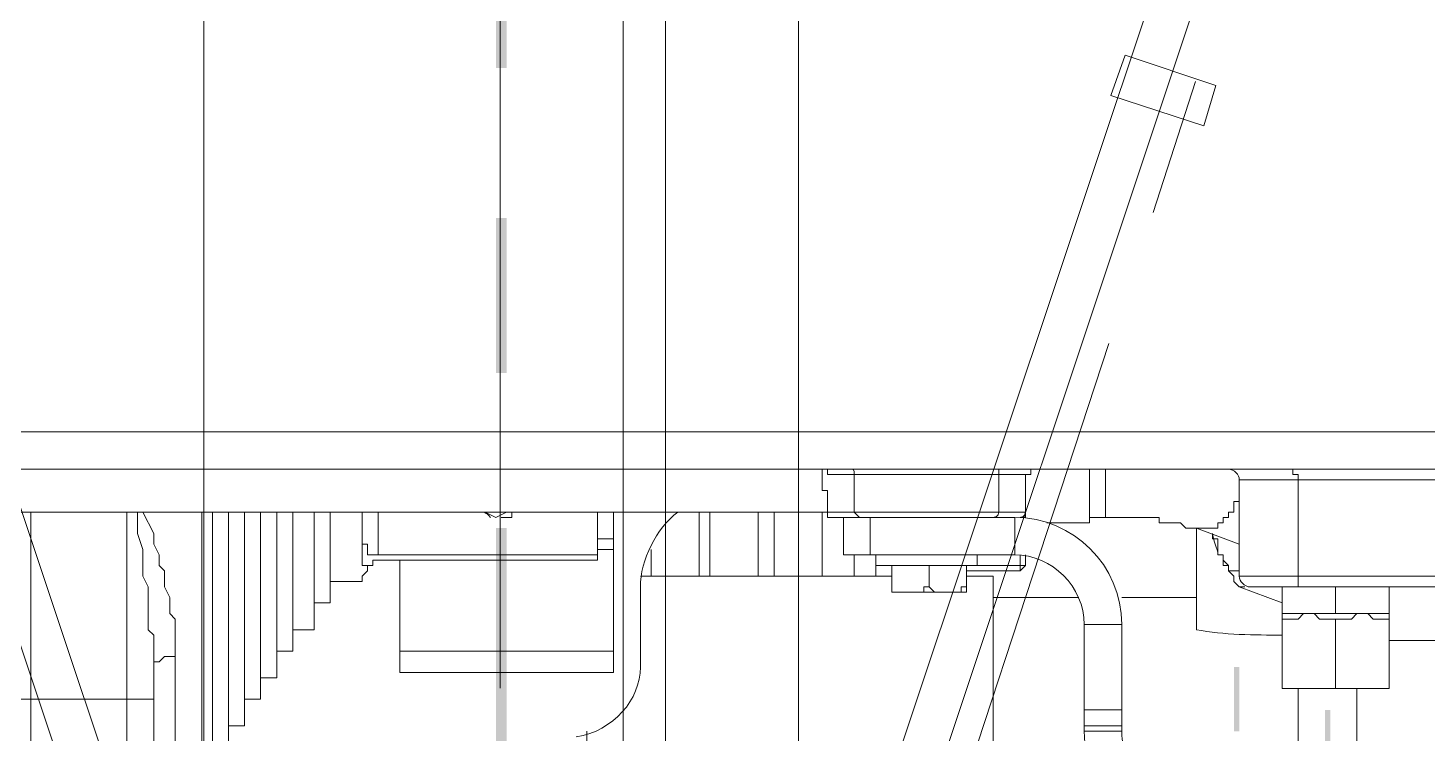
# Model space of a CAD drawing. Header units: millimetres. Extents: x 25083 to 52777, y 24772 to 45779.
# Drawn here: x 49385.1 to 49482.3, y 36289.2 to 36338.2 of the extents above; entities that cross this region are included whole.
import ezdxf

# ---------------------------------------------------------------- set-up
doc = ezdxf.new("R2010")
doc.units = ezdxf.units.MM
doc.layers.add('小车', color=7, linetype='Continuous')

# ---------------------------------------------------------------- blocks, each defined once
blk = doc.blocks.new('zw$D2F4')
h = blk.add_hatch(color=7)
edge = h.paths.add_edge_path(flags=0)
edge.add_spline(control_points=[(528.444, 369.874), (528.444, 369.874), (528.444, 380.643), (528.444, 380.643), (528.444, 380.643), (527.701, 380.643), (527.701, 380.643), (527.701, 380.643), (527.701, 369.874), (527.701, 369.874), (527.701, 369.874), (528.444, 369.874), (528.444, 369.874), (528.444, 369.874), (528.444, 369.874), (528.444, 369.874)], knot_values=[0, 0, 0, 0, 1, 1, 1, 2, 2, 2, 3, 3, 3, 4, 4, 4, 5, 5, 5, 5], degree=3, periodic=0)
edge = h.paths.add_edge_path(flags=0)
edge.add_spline(control_points=[(528.444, 391.041), (528.444, 391.041), (528.444, 422.978), (528.444, 422.978), (528.444, 422.978), (527.701, 422.978), (527.701, 422.978), (527.701, 422.978), (527.701, 391.041), (527.701, 391.041), (527.701, 391.041), (528.444, 391.041), (528.444, 391.041), (528.444, 391.041), (528.444, 391.041), (528.444, 391.041)], knot_values=[0, 0, 0, 0, 1, 1, 1, 2, 2, 2, 3, 3, 3, 4, 4, 4, 5, 5, 5, 5], degree=3, periodic=0)
edge = h.paths.add_edge_path(flags=0)
edge.add_spline(control_points=[(528.444, 433.747), (528.444, 433.747), (528.444, 444.517), (528.444, 444.517), (528.444, 444.517), (527.701, 444.517), (527.701, 444.517), (527.701, 444.517), (527.701, 433.747), (527.701, 433.747), (527.701, 433.747), (528.444, 433.747), (528.444, 433.747), (528.444, 433.747), (528.444, 433.747), (528.444, 433.747)], knot_values=[0, 0, 0, 0, 1, 1, 1, 2, 2, 2, 3, 3, 3, 4, 4, 4, 5, 5, 5, 5], degree=3, periodic=0)
edge = h.paths.add_edge_path(flags=0)
edge.add_spline(control_points=[(528.444, 454.915), (528.444, 454.915), (528.444, 486.852), (528.444, 486.852), (528.444, 486.852), (527.701, 486.852), (527.701, 486.852), (527.701, 486.852), (527.701, 454.915), (527.701, 454.915), (527.701, 454.915), (528.444, 454.915), (528.444, 454.915), (528.444, 454.915), (528.444, 454.915), (528.444, 454.915)], knot_values=[0, 0, 0, 0, 1, 1, 1, 2, 2, 2, 3, 3, 3, 4, 4, 4, 5, 5, 5, 5], degree=3, periodic=0)
h = blk.add_hatch(color=7)
h.dxf.hatch_style = 2
h.paths.add_polyline_path([(579.32, 408.866), (579.32, 413.323), (578.949, 413.323), (578.949, 411.094), (578.949, 410.723), (578.949, 408.866)])
h = blk.add_hatch(color=7)
h.dxf.hatch_style = 2
h.paths.add_polyline_path([(585.633, 399.582), (585.633, 410.352), (585.262, 410.352), (585.262, 399.582)])
at = {"color": 7, "lineweight": 5}
for points in [[(860.067, 429.662), (196.078, 429.662)], [(196.078, 427.063), (860.067, 427.063)], [(550.354, 427.063), (550.725, 427.063)], [(550.354, 426.32), (550.354, 427.063)], [(550.354, 427.063), (550.354, 426.32)], [(550.725, 427.063), (550.354, 427.063)], [(562.609, 426.691), (562.609, 427.063), (563.352, 427.063)], [(564.466, 426.691), (564.837, 426.691), (564.837, 427.063), (565.208, 427.063)], [(564.466, 426.691), (564.837, 426.691), (564.837, 427.063)], [(568.922, 427.063), (568.922, 423.349)], [(570.036, 427.063), (570.036, 423.721)], [(583.405, 426.32), (583.405, 426.691), (583.034, 426.691), (583.034, 427.063)], [(550.354, 426.32), (550.354, 425.577), (550.725, 425.577), (550.725, 424.463)], [(550.354, 426.32), (550.354, 425.577), (550.725, 425.577), (550.725, 424.463), (550.725, 424.092)], [(550.725, 426.691), (564.466, 426.691)], [(552.582, 426.691), (552.582, 424.092)], [(562.609, 424.092), (562.609, 426.691)], [(564.466, 426.691), (564.466, 424.092)], [(564.466, 426.691), (564.466, 424.092)], [(579.32, 426.32), (619.798, 426.32)], [(579.32, 419.636), (579.32, 426.32)], [(583.405, 419.636), (583.405, 426.32)], [(576.349, 422.978), (577.835, 422.978), (577.835, 423.349), (578.206, 423.349), (578.206, 423.721), (578.577, 423.721), (578.577, 424.092), (578.949, 424.092), (578.949, 424.835), (579.32, 424.835), (579.32, 425.206)], [(550.725, 424.092), (473.111, 424.092)], [(495.393, 424.092), (495.393, 411.094)], [(502.077, 411.094), (502.077, 424.092)], [(502.82, 424.092), (502.82, 422.607), (503.191, 421.492), (503.191, 419.636), (503.563, 418.893), (503.563, 415.922), (503.934, 415.551), (503.934, 413.323)], [(505.42, 414.065), (505.42, 416.665), (505.048, 417.036), (505.048, 418.15), (504.677, 418.893), (504.677, 420.007), (504.306, 420.378), (504.306, 421.121), (503.934, 421.864), (503.934, 422.607), (503.191, 424.092)], [(507.276, 398.84), (507.276, 421.492), (507.276, 424.092)], [(508.019, 406.267), (508.019, 424.092)], [(509.133, 407.752), (509.133, 424.092)], [(510.247, 409.238), (510.247, 424.092)], [(511.361, 411.094), (511.361, 424.092)], [(512.475, 412.58), (512.475, 424.092)], [(513.589, 414.437), (513.589, 424.092)], [(515.075, 415.922), (515.075, 424.092)], [(516.189, 417.779), (516.189, 424.092)], [(518.417, 424.092), (518.417, 420.378)], [(519.531, 424.092), (519.531, 421.121)], [(527.701, 423.721), (526.958, 424.092)], [(528.444, 424.092), (527.701, 423.721)], [(528.072, 423.721), (528.815, 423.721), (528.815, 424.092), (529.187, 424.092)], [(534.757, 424.092), (534.757, 421.121)], [(534.757, 424.092), (534.757, 421.121)], [(535.871, 412.951), (535.871, 424.092)], [(541.813, 424.092), (541.813, 419.636)], [(542.555, 424.092), (542.555, 419.636)], [(545.898, 419.636), (545.898, 424.092)], [(547.012, 419.636), (547.012, 424.092)], [(550.354, 424.092), (550.354, 419.636)], [(550.725, 424.463), (550.725, 424.092)], [(564.466, 424.092), (550.725, 424.092)], [(550.725, 424.092), (550.725, 423.721), (551.097, 423.721)], [(551.097, 423.721), (550.725, 423.721), (550.725, 424.092)], [(564.466, 424.092), (564.466, 423.721), (564.094, 423.721)], [(551.839, 423.721), (551.097, 423.721)], [(553.696, 423.721), (551.839, 423.721)], [(551.839, 421.121), (551.839, 423.721)], [(562.238, 423.721), (553.696, 423.721)], [(553.696, 421.121), (553.696, 423.721)], [(563.723, 423.721), (562.238, 423.721)], [(563.723, 421.121), (563.723, 423.721)], [(568.922, 423.349), (565.951, 423.349)], [(570.036, 423.721), (568.922, 423.721)], [(570.036, 423.721), (573.75, 423.721), (573.75, 423.349), (575.235, 423.349), (575.606, 422.978), (576.349, 422.978)], [(579.32, 421.864), (576.349, 422.978)], [(576.349, 415.922), (576.349, 422.978)], [(534.757, 422.235), (535.871, 422.235)], [(577.463, 422.607), (577.463, 422.235), (577.835, 422.235), (577.835, 421.121)], [(519.531, 421.121), (518.789, 421.121), (518.789, 421.492), (518.789, 421.864), (518.417, 421.864)], [(519.531, 421.121), (534.757, 421.121)], [(535.871, 421.492), (534.757, 421.492)], [(534.757, 420.75), (534.757, 421.121)], [(534.757, 421.121), (534.757, 420.75)], [(538.471, 421.492), (538.471, 419.636)], [(552.582, 421.121), (552.582, 419.636)], [(554.068, 419.636), (554.068, 421.121)], [(554.068, 421.121), (554.068, 420.378)], [(561.123, 421.121), (561.123, 420.378)], [(564.466, 421.121), (564.466, 420.378)], [(577.835, 421.121), (578.206, 421.121)], [(579.32, 418.893), (578.949, 419.264), (578.949, 419.636), (578.577, 420.007), (578.577, 420.378), (578.206, 420.75), (578.206, 421.121)], [(578.206, 421.121), (578.206, 420.378), (578.577, 420.378), (578.577, 420.007), (579.32, 420.007), (579.32, 419.636)], [(518.417, 420.378), (518.789, 420.378)], [(518.417, 419.636), (518.789, 420.007), (518.789, 420.378)], [(518.789, 420.378), (519.16, 420.378), (519.16, 420.75), (519.531, 420.75)], [(519.531, 420.75), (534.757, 420.75)], [(521.017, 412.951), (521.017, 420.75)], [(561.123, 420.378), (554.068, 420.378)], [(555.182, 420.378), (555.182, 418.522)], [(557.781, 420.378), (557.781, 418.893)], [(560.381, 418.522), (560.381, 420.378)], [(560.381, 420.007), (564.094, 420.007)], [(564.094, 420.007), (560.381, 420.007)], [(561.123, 420.378), (564.466, 420.378)], [(564.466, 420.378), (564.094, 420.007)], [(516.189, 419.264), (518.417, 419.264)], [(518.417, 419.636), (518.417, 419.264)], [(537.728, 419.636), (555.182, 419.636)], [(560.381, 419.636), (562.238, 419.636)], [(562.238, 392.526), (562.238, 419.636)], [(619.798, 419.636), (579.32, 419.636)], [(583.776, 418.893), (583.405, 418.893), (583.405, 419.636)], [(537.728, 413.323), (537.728, 418.893)], [(556.296, 418.522), (555.182, 418.522), (555.182, 418.893)], [(560.381, 418.522), (555.182, 418.522)], [(557.781, 418.893), (557.41, 418.893), (557.41, 418.522), (556.296, 418.522)], [(558.895, 418.522), (558.153, 418.522), (557.781, 418.893)], [(560.381, 418.893), (560.009, 418.893), (560.009, 418.522), (558.895, 418.522)], [(562.238, 418.15), (568.179, 418.15)], [(571.15, 418.15), (576.349, 418.15)], [(582.291, 417.779), (579.32, 418.893)], [(619.055, 418.893), (580.063, 418.893)], [(582.291, 411.837), (582.291, 418.893)], [(586.004, 418.893), (586.004, 417.036)], [(589.718, 411.837), (589.718, 418.893)], [(515.075, 417.779), (516.189, 417.779)], [(568.551, 416.293), (571.15, 416.293)], [(571.15, 408.866), (571.15, 416.293)], [(589.718, 417.036), (582.291, 417.036)], [(582.291, 416.665), (583.405, 416.665), (583.776, 417.036), (584.148, 417.036)], [(582.291, 417.036), (584.148, 417.036)], [(584.148, 417.036), (584.519, 417.036), (584.89, 416.665), (586.004, 416.665)], [(584.148, 417.036), (586.004, 417.036)], [(586.004, 416.665), (587.119, 416.665), (587.49, 417.036), (587.861, 417.036)], [(586.004, 417.036), (587.861, 417.036)], [(586.004, 416.665), (586.004, 411.837)], [(587.861, 417.036), (588.233, 417.036), (588.604, 416.665), (589.718, 416.665)], [(587.861, 417.036), (589.718, 417.036)], [(513.589, 415.922), (515.075, 415.922)], [(589.718, 415.179), (594.917, 415.179), (596.403, 415.551), (601.602, 415.551), (603.087, 415.922)], [(512.475, 414.437), (513.589, 414.437)], [(521.017, 414.437), (535.871, 414.437)], [(505.42, 414.065), (504.677, 414.065), (504.306, 413.694), (503.934, 413.694), (503.934, 413.323)], [(503.934, 413.323), (503.934, 411.094)], [(505.42, 414.065), (505.42, 401.068), (505.791, 400.696), (505.791, 398.84)], [(511.361, 412.58), (512.475, 412.58)], [(521.017, 412.951), (535.871, 412.951)], [(582.291, 411.837), (589.718, 411.837)], [(584.148, 411.837), (582.291, 411.837)], [(583.405, 399.582), (583.405, 411.837)], [(586.004, 411.837), (584.148, 411.837)], [(587.861, 411.837), (586.004, 411.837)], [(587.49, 399.582), (587.49, 411.837)], [(589.718, 411.837), (587.861, 411.837)], [(493.907, 411.094), (494.65, 411.094), (495.022, 411.094), (495.393, 411.094)], [(495.393, 411.094), (502.077, 411.094)], [(502.077, 411.094), (503.934, 411.094)], [(510.247, 411.094), (511.361, 411.094)], [(568.551, 410.352), (571.15, 410.352)], [(509.133, 409.238), (510.247, 409.238)], [(534.014, 392.526), (534.014, 408.866)], [(568.551, 409.238), (571.15, 409.238)], [(571.15, 408.866), (568.551, 408.866)]]:
    blk.add_lwpolyline(points, dxfattribs=at)
at = {"color": 7, "lineweight": 0}
for points in [[(563.723, 421.121), (551.839, 421.121)], [(564.094, 420.007), (564.094, 421.121)], [(568.551, 408.866), (568.551, 416.293)]]:
    blk.add_lwpolyline(points, dxfattribs=at)
at = {"color": 7, "lineweight": 5}
for points in [[(550.354, 427.063), (550.354, 427.063), (550.354, 427.063), (550.354, 427.063)], [(550.725, 427.063), (550.725, 427.063), (550.725, 427.063), (550.725, 427.063)], [(550.725, 427.063), (550.725, 427.063), (550.725, 427.063), (550.725, 426.691)], [(550.725, 426.691), (550.725, 426.691), (550.725, 426.691), (550.725, 427.063)], [(552.582, 426.691), (552.582, 427.063), (552.582, 427.063), (552.211, 427.063)], [(565.208, 427.063), (565.208, 427.063), (565.208, 427.063), (564.837, 427.063)], [(565.208, 427.063), (565.208, 427.063), (565.208, 427.063), (565.208, 427.063)], [(579.32, 426.32), (579.32, 426.691), (578.949, 427.063), (578.577, 427.063)], [(564.466, 426.691), (564.466, 426.691), (564.466, 426.691), (564.466, 426.691)], [(526.587, 424.092), (526.958, 424.092), (526.958, 424.092), (527.33, 423.721)], [(540.327, 424.092), (538.842, 422.978), (537.728, 420.75), (537.728, 418.893)], [(552.582, 424.092), (552.582, 424.092), (552.954, 423.721), (552.954, 423.721)], [(562.238, 423.721), (562.609, 423.721), (562.609, 424.092), (562.609, 424.092)], [(564.094, 423.721), (564.094, 423.721), (564.466, 423.721), (564.466, 424.092)], [(564.466, 424.092), (564.466, 424.092), (564.466, 424.092), (564.466, 424.092)], [(551.097, 423.721), (551.097, 423.721), (551.097, 423.721), (551.097, 423.721)], [(551.097, 423.721), (551.097, 423.721), (551.097, 423.721), (551.097, 423.721)], [(551.097, 423.721), (551.097, 423.721), (551.097, 423.721), (551.097, 423.721)], [(571.15, 416.293), (571.15, 420.378), (567.808, 423.721), (563.723, 423.721)], [(577.463, 422.607), (577.463, 422.235), (577.835, 421.492), (577.835, 421.121)], [(579.32, 419.636), (579.32, 419.264), (579.691, 418.893), (580.063, 418.893)], [(579.691, 418.893), (579.691, 418.893), (579.32, 418.893), (579.32, 418.893)], [(576.349, 415.922), (578.206, 415.551), (580.434, 415.551), (582.291, 415.551)], [(533.272, 408.495), (535.871, 408.866), (537.728, 411.094), (537.728, 413.323)], [(503.934, 411.837), (503.934, 409.98), (503.934, 407.752), (503.934, 405.895)], [(495.393, 411.094), (495.393, 408.866), (495.393, 406.638), (495.393, 404.039)], [(502.077, 411.094), (502.077, 408.866), (502.077, 406.638), (502.077, 404.039)], [(503.934, 411.094), (503.934, 409.238), (503.934, 407.381), (503.934, 405.524)], [(571.15, 408.866), (571.15, 407.381), (571.893, 406.267), (572.636, 405.153)]]:
    blk.add_open_spline(points, degree=3, dxfattribs=at)
at = {"color": 7, "lineweight": 0}
for points in [[(568.551, 416.293), (568.551, 418.893), (566.322, 421.121), (563.723, 421.121)], [(568.551, 408.866), (568.551, 406.638), (569.293, 404.781), (570.779, 403.296)]]:
    blk.add_open_spline(points, degree=3, dxfattribs=at)
blk = doc.blocks.new('A$C1A4175F5')
at = {"layer": '小车', "color": 7, "lineweight": 0}
for points in [[(247.215, 442.635), (867.071, 649.533)], [(246.235, 445.574), (853.493, 648.133)], [(557.283, 552.663), (554.483, 551.823)], [(557.283, 552.663), (559.383, 546.364)], [(554.483, 551.823), (556.583, 545.384)], [(556.583, 545.384), (559.383, 546.364)], [(573.801, 523.686), (489.81, 523.686)], [(575.901, 514.447), (462.513, 514.447)], [(454.674, 511.508), (576.041, 511.508)], [(428.216, 502.968), (867.071, 356.403)], [(428.216, 499.749), (866.231, 353.604)], [(489.81, 482.39), (573.801, 482.39)]]:
    blk.add_lwpolyline(points, dxfattribs=at)
at = {"layer": '小车', "color": 1, "lineweight": 0}
for points in [[(548.464, 548.324), (557.563, 551.263)], [(494.15, 530.406), (539.365, 545.244)], [(515.427, 502.968), (563.022, 502.968)], [(515.427, 502.968), (563.022, 502.968)]]:
    blk.add_lwpolyline(points, dxfattribs=at)

msp = doc.modelspace()

# ---------------------------------------------------------------- block references
msp.add_blockref('zw$D2F4', (48889.923, 35880.503))
at = {"layer": '小车', "ltscale": 10, "xscale": -1, "rotation": 270}
msp.add_blockref('A$C1A4175F5', (48914.945, 35776.933), dxfattribs=at)

doc.saveas('drawing.dxf')
